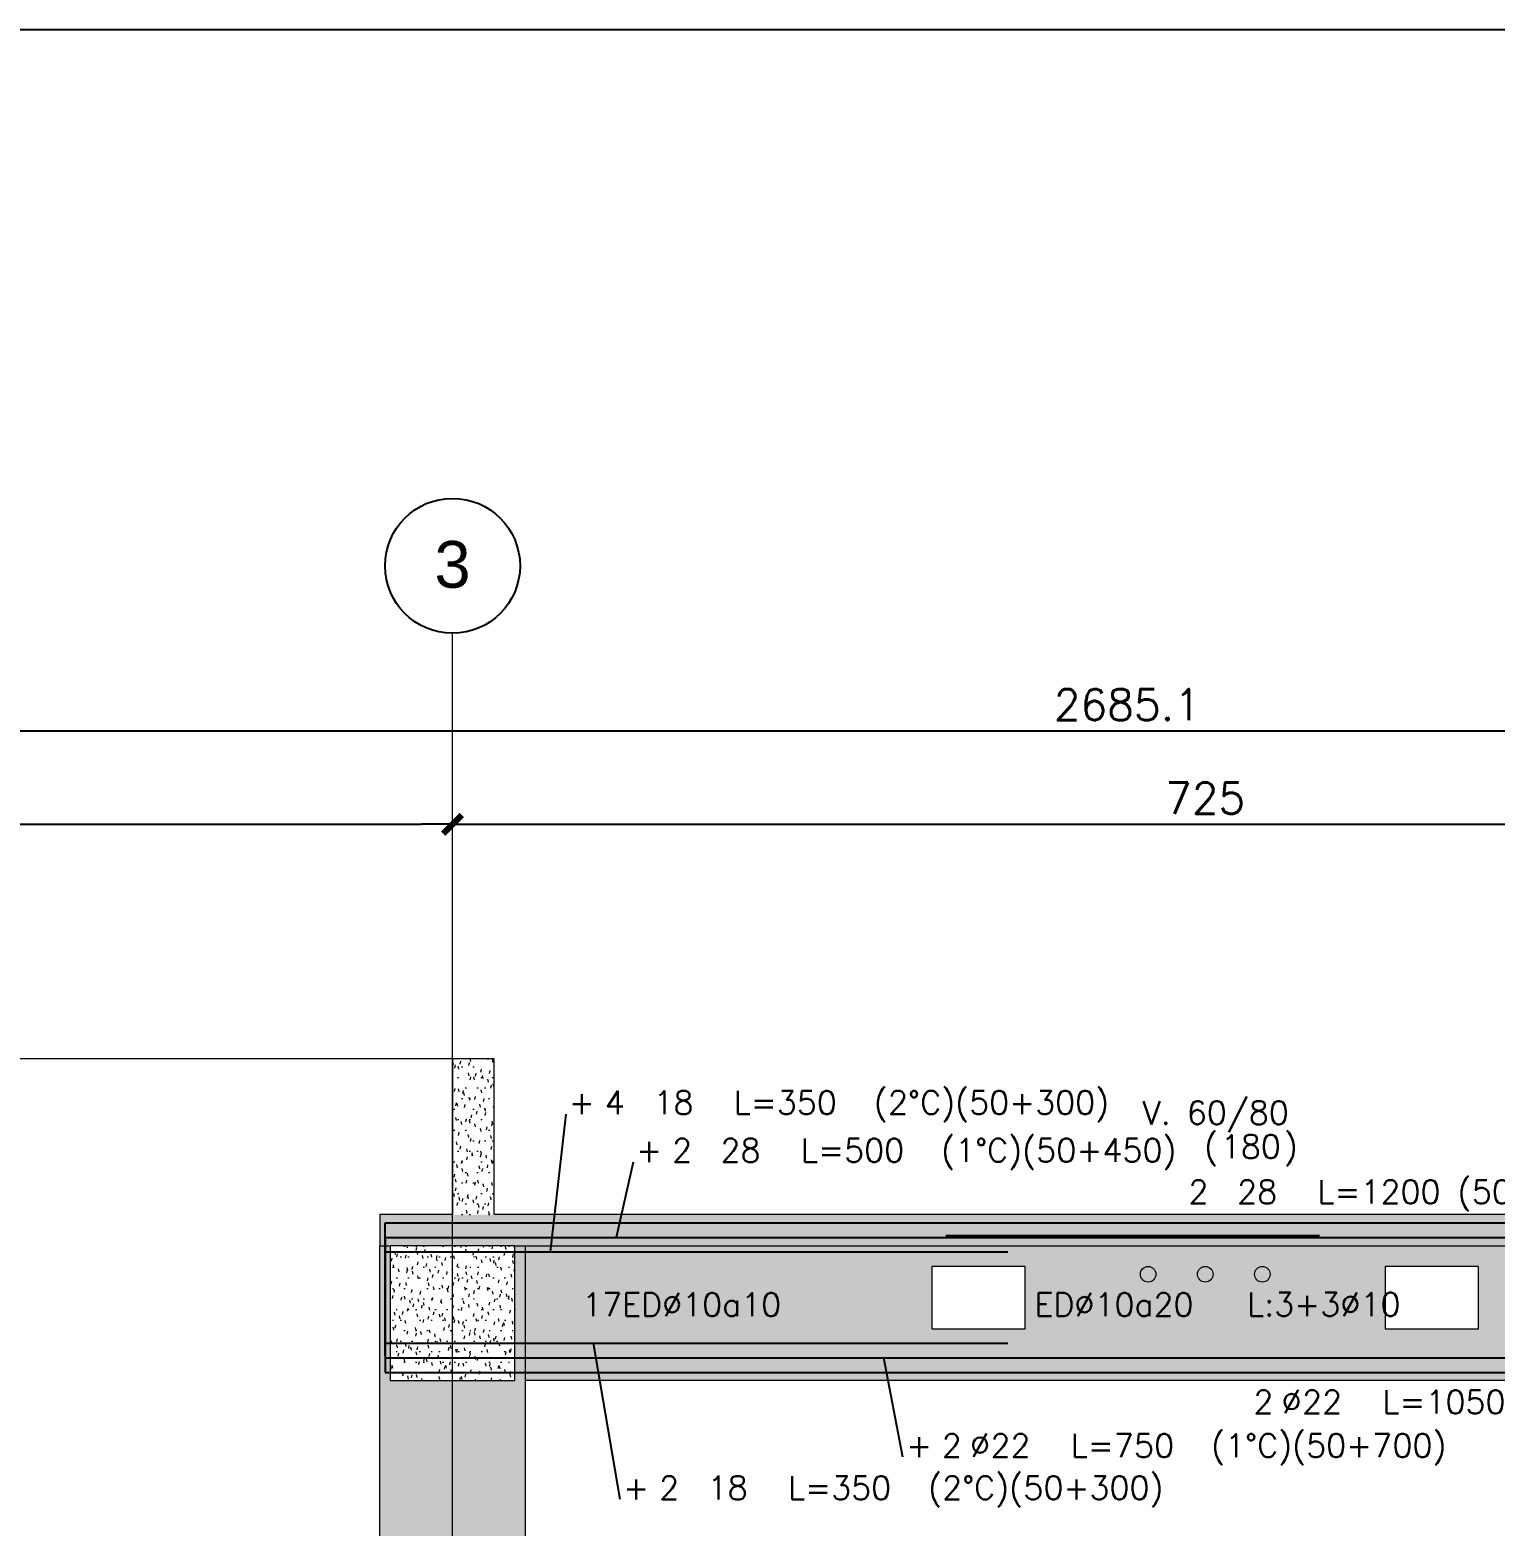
# Model space of a CAD drawing. Extents: x -9609 to 18865, y -11714 to 16567.
# Drawn here: x 1273 to 1979, y 3402 to 4123 of the extents above; entities that cross this region are included whole.
import ezdxf
from ezdxf.enums import TextEntityAlignment as Align

# ---------------------------------------------------------------- set-up
doc = ezdxf.new("R2010")
doc.units = 0
doc.header["$LTSCALE"] = 30
doc.header["$MEASUREMENT"] = 0
doc.linetypes.add('EJEI$0$RLE-PROYECCION', pattern=[0.71438, 0.47625, -0.23813])
doc.layers.get('0').update_dxf_attribs({"linetype": 'CONTINUOUS'})
doc.layers.add('EJEI$0$RLA-ACHURADO', color=30, linetype='EJEI$0$RLE-PROYECCION', lineweight=15, transparency=0.7)
for name, color, linetype, lineweight in [('EJEI$0$RLA-CONTORNO', 30, 'CONTINUOUS', 15), ('EJEI$0$RLA-EJE', 3, 'CONTINUOUS', 25), ('EJEI$0$RLA-EJES', 1, 'CONTINUOUS', 9), ('EJEI$0$RLA-NIVEL-1', 1, 'CONTINUOUS', 9)]:
    doc.layers.add(name, color=color, linetype=linetype, lineweight=lineweight)
for name, color, linetype in [('EJEI$0$RLA-FE', 7, 'CONTINUOUS'), ('EJEI$0$RLA-TEXTOS-FE', 9, 'CONTINUOUS'), ('RLA-FORMATO', 7, 'CONTINUOUS')]:
    doc.layers.add(name, color=color, linetype=linetype)
doc.styles.add('EJEI$0$Arial_1', font='arial.ttf', dxfattribs={"height": 22.49999999999998})
doc.styles.add('EJEI$0$RomanS', font='romans.shx', dxfattribs={"height": 11.25})
doc.dimstyles.new('EJEI$0$ING50', dxfattribs={"dimscale": 50, "dimtxt": 0.27, "dimasz": 0.3, "dimexe": 0, "dimexo": 0, "dimgap": 0.1, "dimtad": 1, "dimdec": 1, "dimzin": 12, "dimdsep": 46, "dimtxsty": 'EJEI$0$RomanS', "dimblk": 'EJEI$0$TICK1', "dimblk1": 'EJEI$0$TICK1', "dimblk2": 'EJEI$0$TICK1', "dimcen": 0.09, "dimclrd": 2, "dimclre": 1, "dimclrt": 3, "dimadec": 0, "dimazin": 0, "dimtfac": 1, "dimtdec": 0, "dimtix": 1, "dimtmove": 2, "dimatfit": 3, "dimldrblk": 'EJEI$0$TICK1', "dimfxl": 0, "dimfxlon": 1, "dimtolj": 1, "dimtzin": 0, "dimarcsym": 0})
pattern_1 = [(0, (-2025.082, -1558.006), (7.448, 5.08), [0.614, -4.971, 0.614, -4.971, -29.791]), (0, (-2025.082, -1558.006), (7.448, 5.08), [-11.172, 0.614, -10.557, 0.614, -4.971, -13.034]), (0, (-2025.082, -1558.006), (7.448, 5.08), [-27.929, 0.614, -3.109, 0.614, -8.695]), (101.948, (-2022.289, -1555.466), (-5.335870335212284, 15.05755600241292), [1.484, -12.007, 1.484, -83.95599999999999]), (101.948, (-2022.289, -1555.466), (-5.335870335212284, 15.05755600241292), [-14.974, -12.007, 1.484, -25.497, -44.968]), (101.948, (-2022.289, -1555.466), (-5.335870335212284, 15.05755600241292), [-53.96199999999999, 1.484, -12.007, 1.484, -29.994]), (101.948, (-2022.289, -1555.466), (-5.335870335212284, 15.05755600241292), [-68.93599999999999, -7.509999999999999, 1.484, -21]), (258.052, (-2021.358, -1545.306), (-2.111606245818324, -20.13709939545964), [1.484, -12.007, 1.484, -83.956]), (258.052, (-2021.358, -1545.306), (-2.111606245818324, -20.13709939545964), [-14.974, -12.007, 1.484, -25.497, -44.968]), (258.052, (-2021.358, -1545.306), (-2.111606245818324, -20.13709939545964), [-53.962, 1.484, -12.007, 1.484, -29.994]), (258.052, (-2021.358, -1545.306), (-2.111606245818324, -20.13709939545964), [-68.936, -7.51, 1.484, -21])]

# ---------------------------------------------------------------- blocks, each defined once
blk = doc.blocks.new('EJEI$0$Grid - RLE-EJE-192293-EJE I')
at = {"layer": 'EJEI$0$RLA-EJE'}
blk.add_circle((410.2007436822512, 1495.5), 32.50000000000003, dxfattribs=at)
blk = doc.blocks.new('EJEI$0$TICK1')
at = {"color": 2}
for points in [[(0, 0), (-1, 0)], [(1.818989403545856e-12, 0), (1.000000000001819, 0)]]:
    blk.add_lwpolyline(points, dxfattribs=at)
at = {"color": 2, "const_width": 0.2}
blk.add_lwpolyline([(-0.2999999999974534, -0.3000000000001819), (0.3000000000010914, 0.3000000000001819)], dxfattribs=at)
blk = doc.blocks.new('EJEI$0$DIMBLOCK1-EJE I')
at = {"color": 2, "lineweight": -2, "transparency": 16777216}
blk.add_line((-2207.379752607801, 1416.016966708544), (447.684078153283, 1416.016966708544), dxfattribs=at)
at = {"color": 2, "lineweight": -2, "transparency": 16777216, "xscale": 15, "yscale": 15, "zscale": 15, "rotation": 180}
blk.add_blockref('EJEI$0$TICK1', (-2222.379752607801, 1416.016966708544), dxfattribs=at)
at = {"color": 2, "lineweight": -2, "transparency": 16777216, "xscale": 15, "yscale": 15, "zscale": 15}
blk.add_blockref('EJEI$0$TICK1', (462.684078153283, 1416.016966708544), dxfattribs=at)
at = {"color": 3, "transparency": 16777216, "insert": (-879.847837227259, 1428.615521242052), "char_height": 14.99999999999999, "attachment_point": 5, "style": 'EJEI$0$RomanS'}
blk.add_mtext('\\A1;2685.1', dxfattribs=at)
blk = doc.blocks.new('EJEI$0$DIMBLOCK2-EJE I')
at = {"color": 2, "lineweight": -2, "transparency": 16777216}
blk.add_line((-2207.379752607801, 1371.016966708544), (-1219.815921852376, 1371.016966708544), dxfattribs=at)
at = {"color": 2, "lineweight": -2, "transparency": 16777216, "xscale": 15, "yscale": 15, "zscale": 15, "rotation": 180}
blk.add_blockref('EJEI$0$TICK1', (-2222.379752607801, 1371.016966708544), dxfattribs=at)
at = {"color": 2, "lineweight": -2, "transparency": 16777216, "xscale": 15, "yscale": 15, "zscale": 15}
blk.add_blockref('EJEI$0$TICK1', (-1204.815921852376, 1371.016966708544), dxfattribs=at)
at = {"color": 3, "transparency": 16777216, "insert": (-1713.597837230088, 1383.615521242052), "char_height": 14.99999999999999, "attachment_point": 5, "style": 'EJEI$0$RomanS'}
blk.add_mtext('\\A1;1017.6', dxfattribs=at)
blk = doc.blocks.new('EJEI$0$DIMBLOCK3-EJE I')
at = {"color": 2, "lineweight": -2, "transparency": 16777216}
blk.add_line((-1189.815921852376, 1371.016966708544), (-494.8159218523783, 1371.016966708544), dxfattribs=at)
at = {"color": 2, "lineweight": -2, "transparency": 16777216, "xscale": 15, "yscale": 15, "zscale": 15, "rotation": 180}
blk.add_blockref('EJEI$0$TICK1', (-1204.815921852376, 1371.016966708544), dxfattribs=at)
at = {"color": 2, "lineweight": -2, "transparency": 16777216, "xscale": 15, "yscale": 15, "zscale": 15}
blk.add_blockref('EJEI$0$TICK1', (-479.8159218523783, 1371.016966708544), dxfattribs=at)
at = {"color": 3, "transparency": 16777216, "insert": (-842.315921852377, 1383.585954881999), "char_height": 14.99999999999999, "attachment_point": 5, "style": 'EJEI$0$RomanS'}
blk.add_mtext('\\A1;725', dxfattribs=at)
blk = doc.blocks.new('*U144')
at = {"layer": 'EJEI$0$RLA-FE'}
for p, q in [((0, -50), (0, 0)), ((0, 0), (1068.214279669862, -1.13686837721616e-13)), ((1068.214279669862, -1.13686837721616e-13), (1118.214279669862, -1.13686837721616e-13)), ((1118.214279669862, -1.13686837721616e-13), (1150, -1.13686837721616e-13)), ((1150, -1.13686837721616e-13), (1150, -1.13686837721616e-13))]:
    blk.add_line(p, q, dxfattribs=at)
at = {"layer": 'EJEI$0$RLA-FE', "color": 3, "style": 'EJEI$0$RomanS', "flags": 8}
for tag, p in [('F=', (382.1667795508604, 9.323989237034652)), ('NUM', (396.575516985373, 9.323989237034652))]:
    blk.add_attdef(tag, text='', height=11.25, dxfattribs=at).set_placement(p, align=Align.RIGHT)
at = {"layer": 'EJEI$0$RLA-FE', "color": 3, "style": 'EJEI$0$RomanS'}
for tag, p, flags in [('PHI', (400.4711671877244, 9.537966497898765), 14), ('DIAM', (410.3268153756471, 9.323989237034652), 12), ('MINUS', (432.3454571527566, 9.323989237034652), 13), ('MARK', (445.7373168068466, 9.323989237034652), 13), ('TEXTO_FE1', (449.0380524667742, 9.323989237034652), 8), ('TEXTO_FE2', (516.5600694088878, 9.341729573148427), 8), ('TIPO', (573.8024806983296, -75.77924903374264), 13), ('NVECES', (559.9265189603332, -94.71745885508312), 13), ('NUMFE', (563.861665715735, -114.4790647395571), 13), ('CAPA', (572.0584716300541, -133.5987477060091), 13), ('DESPLAZA', (278.3430910834027, -151.5900093130861), 13), ('ESPACIO', (284.3894665943392, -169.9534517920375), 13), ('CANT', (298.2259047301677, -188.7532187339833), 13)]:
    blk.add_attdef(tag, p, '', height=11.25, dxfattribs=dict(at, flags=flags))
blk = doc.blocks.new('*U42')
at = {"layer": 'EJEI$0$RLA-FE'}
for p, q in [((0, -50), (0, 0)), ((0, 0), (368.2142796698622, -1.13686837721616e-13)), ((368.2142796698622, -1.13686837721616e-13), (418.2142796698622, -1.13686837721616e-13)), ((418.2142796698622, -1.13686837721616e-13), (450, -1.13686837721616e-13)), ((450, -1.13686837721616e-13), (450, -1.13686837721616e-13))]:
    blk.add_line(p, q, dxfattribs=at)
at = {"layer": 'EJEI$0$RLA-FE', "color": 3, "style": 'EJEI$0$RomanS', "flags": 8}
for tag, p in [('F=', (133.4403038618794, 36.32398923703465)), ('NUM', (147.8490412963921, 36.32398923703465))]:
    blk.add_attdef(tag, text='', height=11.25, dxfattribs=at).set_placement(p, align=Align.RIGHT)
at = {"layer": 'EJEI$0$RLA-FE', "color": 3, "style": 'EJEI$0$RomanS'}
for tag, p, flags in [('PHI', (151.7446914987435, 36.53796649789876), 14), ('DIAM', (161.6003396866662, 36.32398923703465), 12), ('MINUS', (183.6189814637756, 36.32398923703465), 13), ('MARK', (197.0108411178657, 36.32398923703465), 13), ('TEXTO_FE1', (200.3115767777932, 36.32398923703465), 8), ('TEXTO_FE2', (267.8335937199068, 36.34172957314843), 8), ('TIPO', (223.8024806983295, -75.77924903374264), 13), ('NVECES', (209.9265189603331, -94.71745885508312), 13), ('NUMFE', (213.8616657157348, -114.4790647395571), 13), ('CAPA', (222.058471630054, -133.5987477060091), 13), ('DESPLAZA', (278.3430910834027, -151.5900093130861), 13), ('ESPACIO', (284.3894665943392, -169.9534517920375), 13), ('CANT', (298.2259047301677, -188.7532187339833), 13)]:
    blk.add_attdef(tag, p, '', height=11.25, dxfattribs=dict(at, flags=flags))
blk = doc.blocks.new('*U143')
at = {"layer": 'EJEI$0$RLA-FE', "color": 6}
blk.add_line((0, 1), (180, 1), dxfattribs=at)
at = {"layer": 'EJEI$0$RLA-FE', "color": 3, "style": 'EJEI$0$RomanS', "flags": 8}
for tag, p in [('(', (127.9124186716681, 38.14297742007307)), (')', (166.2508327800397, 38.14297742007307)), ('EMP', (146.9379832879504, 38.14297742007307))]:
    blk.add_attdef(tag, text='', height=11.25, dxfattribs=at).set_placement(p, align=Align.CENTER)
blk = doc.blocks.new('*U142')
at = {"layer": 'EJEI$0$RLA-FE'}
for p, q in [((0, -50), (0, 0)), ((0, 0), (218.2142796698622, -1.13686837721616e-13)), ((218.2142796698622, -1.13686837721616e-13), (268.2142796698622, -1.13686837721616e-13)), ((268.2142796698622, -1.13686837721616e-13), (300, -1.13686837721616e-13)), ((300, -1.13686837721616e-13), (300, -1.13686837721616e-13))]:
    blk.add_line(p, q, dxfattribs=at)
at = {"layer": 'EJEI$0$RLA-FE', "color": 3, "style": 'EJEI$0$RomanS', "flags": 8}
for tag, p in [('F=', (101.0662800863785, 66.32398923703465)), ('NUM', (115.4750175208911, 66.32398923703465))]:
    blk.add_attdef(tag, text='', height=11.25, dxfattribs=at).set_placement(p, align=Align.RIGHT)
at = {"layer": 'EJEI$0$RLA-FE', "color": 3, "style": 'EJEI$0$RomanS'}
for tag, p, flags in [('PHI', (119.3706677232425, 66.53796649789876), 14), ('DIAM', (129.2263159111652, 66.32398923703465), 12), ('MINUS', (151.2449576882747, 66.32398923703465), 13), ('MARK', (164.6368173423647, 66.32398923703465), 13), ('TEXTO_FE1', (167.9375530022922, 66.32398923703465), 8), ('TEXTO_FE2', (235.4595699444059, 66.34172957314843), 8), ('TIPO', (148.8024806983295, -75.77924903374264), 13), ('NVECES', (134.9265189603331, -94.71745885508312), 13), ('NUMFE', (138.8616657157348, -114.4790647395571), 13), ('CAPA', (147.058471630054, -133.5987477060091), 13), ('DESPLAZA', (278.3430910834027, -151.5900093130861), 13), ('ESPACIO', (284.3894665943392, -169.9534517920375), 13), ('CANT', (298.2259047301677, -188.7532187339833), 13)]:
    blk.add_attdef(tag, p, '', height=11.25, dxfattribs=dict(at, flags=flags))
blk = doc.blocks.new('*U155')
at = {"layer": 'EJEI$0$RLA-FE'}
for p, q in [((0, 40), (0, 0)), ((0, 0), (928.2142796698624, 1.13686837721616e-13)), ((928.2142796698624, 1.13686837721616e-13), (978.2142796698624, 1.13686837721616e-13)), ((978.2142796698624, 1.13686837721616e-13), (1010, 1.13686837721616e-13)), ((1010, 1.13686837721616e-13), (1010, 1.13686837721616e-13))]:
    blk.add_line(p, q, dxfattribs=at)
at = {"layer": 'EJEI$0$RLA-FE', "color": 3, "style": 'EJEI$0$RomanS', "flags": 8}
for tag, p in [('F=', (413.4403038618796, -19.89452767022874)), ('NUM', (427.8490412963922, -19.89452767022874))]:
    blk.add_attdef(tag, text='', height=11.25, dxfattribs=at).set_placement(p, align=Align.RIGHT)
at = {"layer": 'EJEI$0$RLA-FE', "color": 3, "style": 'EJEI$0$RomanS'}
for tag, p, flags in [('PHI', (431.7446914987436, -19.68055040936463), 12), ('DIAM', (441.6003396866663, -19.89452767022874), 12), ('MINUS', (463.6189814637758, -19.89452767022874), 13), ('MARK', (477.0108411178658, -19.89452767022874), 13), ('TEXTO_FE1', (480.3115767777933, -19.89452767022874), 8), ('TEXTO_FE2', (547.833593719907, -19.87678733411497), 8), ('TIPO', (503.8024806983296, -57.91703073749272), 13), ('NVECES', (489.9265189603332, -76.8552405588332), 13), ('NUMFE', (493.8616657157349, -96.61684644330717), 13), ('CAPA', (502.0584716300541, -115.7365294097592), 13), ('DESPLAZA', (277.1756579832891, -134.1695858746364), 13), ('ESPACIO', (283.2220334942256, -152.5330283535878), 13), ('CANT', (297.0584716300541, -171.3327952955336), 13)]:
    blk.add_attdef(tag, p, '', height=11.25, dxfattribs=dict(at, flags=flags))
blk = doc.blocks.new('*U156')
at = {"layer": 'EJEI$0$RLA-FE'}
for p, q in [((0, 40), (0, 0)), ((0, 0), (628.2142796698624, 1.13686837721616e-13)), ((628.2142796698624, 1.13686837721616e-13), (678.2142796698624, 1.13686837721616e-13)), ((678.2142796698624, 1.13686837721616e-13), (710.0000000000002, 1.13686837721616e-13)), ((710.0000000000002, 1.13686837721616e-13), (710.0000000000002, 1.13686837721616e-13))]:
    blk.add_line(p, q, dxfattribs=at)
at = {"layer": 'EJEI$0$RLA-FE', "color": 3, "style": 'EJEI$0$RomanS', "flags": 8}
for tag, p in [('F=', (263.4403038618796, -47.89452767022874)), ('NUM', (277.8490412963922, -47.89452767022874))]:
    blk.add_attdef(tag, text='', height=11.25, dxfattribs=at).set_placement(p, align=Align.RIGHT)
at = {"layer": 'EJEI$0$RLA-FE', "color": 3, "style": 'EJEI$0$RomanS'}
for tag, p, flags in [('PHI', (281.7446914987436, -47.68055040936463), 12), ('DIAM', (291.6003396866663, -47.89452767022874), 12), ('MINUS', (313.6189814637758, -47.89452767022874), 13), ('MARK', (327.0108411178658, -47.89452767022874), 13), ('TEXTO_FE1', (330.3115767777933, -47.89452767022874), 8), ('TEXTO_FE2', (397.833593719907, -47.87678733411497), 8), ('TIPO', (353.8024806983296, -57.91703073749272), 13), ('NVECES', (339.9265189603332, -76.8552405588332), 13), ('NUMFE', (343.8616657157349, -96.61684644330717), 13), ('CAPA', (352.0584716300541, -115.7365294097592), 13), ('DESPLAZA', (277.1756579832891, -134.1695858746364), 13), ('ESPACIO', (283.2220334942256, -152.5330283535878), 13), ('CANT', (297.0584716300541, -171.3327952955336), 13)]:
    blk.add_attdef(tag, p, '', height=11.25, dxfattribs=dict(at, flags=flags))
blk = doc.blocks.new('*U141')
at = {"layer": 'EJEI$0$RLA-FE'}
for p, q in [((0, -50), (0, 0)), ((0, 0), (218.2142796698622, -1.13686837721616e-13)), ((218.2142796698622, -1.13686837721616e-13), (268.2142796698622, -1.13686837721616e-13)), ((268.2142796698622, -1.13686837721616e-13), (300, -1.13686837721616e-13)), ((300, -1.13686837721616e-13), (300, -1.13686837721616e-13))]:
    blk.add_line(p, q, dxfattribs=at)
at = {"layer": 'EJEI$0$RLA-FE', "color": 3, "style": 'EJEI$0$RomanS', "text_generation_flag": 2}
for tag, p, flags in [('NUMFE', (138.8616657157348, 256.036074587184), 13), ('NVECES', (134.9265189603331, 236.27446870271), 13), ('TIPO', (148.8024806983295, 217.3362588813695), 13), ('PHI', (145.4980506301166, 75.01904334972812), 14), ('DIAM', (155.3536988180393, 75.23302061059223), 12), ('MINUS', (177.3723405951488, 75.23302061059223), 13), ('MARK', (190.7642002492388, 75.23302061059223), 13), ('TEXTO_FE1', (194.0649359091664, 75.23302061059223), 8), ('TEXTO_FE2', (261.58695285128, 75.21528027447846), 8)]:
    blk.add_attdef(tag, p, '', height=11.25, rotation=180, dxfattribs=dict(at, flags=flags))
at = {"layer": 'EJEI$0$RLA-FE', "color": 3, "style": 'EJEI$0$RomanS', "text_generation_flag": 2, "flags": 8}
for tag, p in [('F=', (127.1936629932526, 75.23302061059223)), ('NUM', (141.6024004277652, 75.23302061059223))]:
    blk.add_attdef(tag, text='', height=11.25, rotation=180, dxfattribs=at).set_placement(p, align=Align.RIGHT)
at = {"layer": 'EJEI$0$RLA-FE', "color": 3, "style": 'EJEI$0$RomanS', "flags": 13}
for tag, p in [('CAPA', (147.058471630054, -133.5987477060091)), ('DESPLAZA', (278.3430910834027, -151.5900093130861)), ('ESPACIO', (284.3894665943392, -169.9534517920375)), ('CANT', (298.2259047301677, -188.7532187339833))]:
    blk.add_attdef(tag, p, '', height=11.25, dxfattribs=at)
blk = doc.blocks.new('*U122')
at = {"layer": 'EJEI$0$RLA-FE'}
for p, q in [((0, 0), (0, 0)), ((0, 0), (1018.214279669862, -1.13686837721616e-13)), ((1018.214279669862, -1.13686837721616e-13), (1068.214279669862, -1.13686837721616e-13)), ((1068.214279669862, -1.13686837721616e-13), (1100, -1.13686837721616e-13)), ((1100, -1.13686837721616e-13), (1100, -1.13686837721616e-13))]:
    blk.add_line(p, q, dxfattribs=at)
at = {"layer": 'EJEI$0$RLA-FE', "color": 3, "style": 'EJEI$0$RomanS', "flags": 8}
for tag, p in [('F=', (555.672904371215, 36.32398923703465)), ('NUM', (570.0816418057277, 36.32398923703465))]:
    blk.add_attdef(tag, text='', height=11.25, dxfattribs=at).set_placement(p, align=Align.RIGHT)
at = {"layer": 'EJEI$0$RLA-FE', "color": 3, "style": 'EJEI$0$RomanS'}
for tag, p, flags in [('PHI', (573.9772920080791, 36.53796649789876), 14), ('DIAM', (583.8329401960018, 36.32398923703465), 12), ('MINUS', (605.8515819731113, 36.32398923703465), 13), ('MARK', (619.2434416272013, 36.32398923703465), 13), ('TEXTO_FE1', (622.5441772871288, 36.32398923703465), 8), ('TEXTO_FE2', (690.0661942292425, 36.34172957314843), 8), ('TIPO', (548.8024806983296, -75.77924903374264), 13), ('NVECES', (534.9265189603332, -94.71745885508312), 13), ('NUMFE', (538.861665715735, -114.4790647395571), 13), ('CAPA', (547.0584716300541, -133.5987477060091), 13), ('DESPLAZA', (278.3430910834027, -151.5900093130861), 13), ('ESPACIO', (284.3894665943392, -169.9534517920375), 13), ('CANT', (298.2259047301677, -188.7532187339833), 13)]:
    blk.add_attdef(tag, p, '', height=11.25, dxfattribs=dict(at, flags=flags))
blk = doc.blocks.new('EJEI')
at = {"layer": 'EJEI$0$RLA-ACHURADO'}
h = blk.add_hatch(dxfattribs=at)
h.set_pattern_fill('SAND - DENSE', color=256, style=0, pattern_type=2)
h.set_pattern_definition([(0, (-2025.066, -1558.006), (7.448, 5.08), [0.614, -4.972, 0.614, -4.972, -29.792]), (0, (-2025.066, -1558.006), (7.448, 5.08), [-11.172, 0.614, -10.558, 0.614, -4.972, -13.034]), (0, (-2025.066, -1558.006), (7.448, 5.08), [-27.93, 0.614, -3.11, 0.614, -8.696]), (101.949, (-2022.273, -1555.466), (-5.336133138329117, 15.05746287161372), [1.484, -12.007, 1.484, -83.95599999999999]), (101.949, (-2022.273, -1555.466), (-5.336133138329117, 15.05746287161372), [-14.974, -12.007, 1.484, -25.497, -44.968]), (101.949, (-2022.273, -1555.466), (-5.336133138329117, 15.05746287161372), [-53.96199999999999, 1.484, -12.007, 1.484, -29.994]), (101.949, (-2022.273, -1555.466), (-5.336133138329117, 15.05746287161372), [-68.93699999999998, -7.509999999999999, 1.484, -21]), (258.051, (-2021.342, -1545.306), (-2.111957704182941, -20.13706253791109), [1.484, -12.007, 1.484, -83.95599999999999]), (258.051, (-2021.342, -1545.306), (-2.111957704182941, -20.13706253791109), [-14.974, -12.007, 1.484, -25.497, -44.968]), (258.051, (-2021.342, -1545.306), (-2.111957704182941, -20.13706253791109), [-53.96199999999999, 1.484, -12.007, 1.484, -29.994]), (258.051, (-2021.342, -1545.306), (-2.111957704182941, -20.13706253791109), [-68.93699999999998, -7.509999999999999, 1.484, -21])])
h.paths.add_polyline_path([(-1184.799256325999, 1183.000000000003), (-1184.799256325999, 1258.000000000003), (-1204.799256326, 1258.000000000003), (-1204.799256326, 1183.000000000003)], flags=0)
h = blk.add_hatch(dxfattribs=at)
h.set_pattern_fill('SAND - DENSE', color=256, style=0, pattern_type=2)
h.set_pattern_definition(pattern_1)
h.paths.add_polyline_path([(-1011.592426524255, 1168.000000000003), (525.1840781540683, 1168.000000000003), (525.1840781540683, 1183.000000000003), (-1239.815921852382, 1183.000000000003), (-1239.815921852382, 1168.000000000003)], flags=0)
h = blk.add_hatch(dxfattribs=at)
h.set_pattern_fill('SAND - DENSE', color=256, style=0, pattern_type=2)
h.set_pattern_definition(pattern_1)
h.paths.add_polyline_path([(-1204.799256325995, 787.000000000003), (-1169.815921852376, 787.000000000003), (-1169.815921852376, 1168.000000000003), (-1174.799256325996, 1168.000000000003), (-1174.799256325996, 1103.000000000003), (-1234.799256325997, 1103.000000000003), (-1234.799256325997, 1168.000000000003), (-1239.815921852376, 1168.000000000003), (-1239.815921852376, 787.000000000003), (-1234.799256325997, 787.000000000003)], flags=0)
h = blk.add_hatch(dxfattribs=at)
h.set_pattern_fill('SAND - DENSE', color=256, style=0, pattern_type=2)
h.set_pattern_definition(pattern_1)
h.paths.add_polyline_path([(-1234.799256325997, 1103.000000000003), (-1174.799256325996, 1103.000000000003), (-1174.799256325996, 1168.000000000003), (-1234.799256325997, 1168.000000000003)], flags=0)
h = blk.add_hatch(dxfattribs=at)
h.set_pattern_fill('SAND - DENSE', color=256, style=0, pattern_type=2)
h.set_pattern_definition([(0, (-2025.082, -1558.006), (7.448, 5.08), [0.614, -4.971, 0.614, -4.971, -29.791]), (0, (-2025.082, -1558.006), (7.448, 5.08), [-11.172, 0.614, -10.557, 0.614, -4.971, -13.034]), (0, (-2025.082, -1558.006), (7.448, 5.08), [-27.929, 0.614, -3.109, 0.614, -8.695]), (101.948, (-2022.289, -1555.466), (-5.335870335212284, 15.05755600241292), [1.483999999999999, -12.00699999999999, 1.483999999999999, -83.95599999999996]), (101.948, (-2022.289, -1555.466), (-5.335870335212284, 15.05755600241292), [-14.97399999999999, -12.00699999999999, 1.483999999999999, -25.49699999999999, -44.96799999999998]), (101.948, (-2022.289, -1555.466), (-5.335870335212284, 15.05755600241292), [-53.96199999999997, 1.483999999999999, -12.00699999999999, 1.483999999999999, -29.99399999999999]), (101.948, (-2022.289, -1555.466), (-5.335870335212284, 15.05755600241292), [-68.93599999999996, -7.509999999999997, 1.483999999999999, -20.99999999999999]), (258.052, (-2021.358, -1545.306), (-2.111606245818324, -20.13709939545964), [1.484, -12.007, 1.484, -83.956]), (258.052, (-2021.358, -1545.306), (-2.111606245818324, -20.13709939545964), [-14.974, -12.007, 1.484, -25.497, -44.968]), (258.052, (-2021.358, -1545.306), (-2.111606245818324, -20.13709939545964), [-53.962, 1.484, -12.007, 1.484, -29.994]), (258.052, (-2021.358, -1545.306), (-2.111606245818324, -20.13709939545964), [-68.936, -7.51, 1.484, -21])])
h.paths.add_polyline_path([(-973.9936988741273, 1128.000000000002), (-973.9936988741274, 1158.000000000002), (-928.9936988741274, 1158.000000000002), (-928.9936988741273, 1128.000000000002)])
h.paths.add_polyline_path([(-514.8159218500913, 1103.000000000003), (-514.8159218500913, 1168.000000000004), (-1169.81592185239, 1168.000000000003), (-1169.81592185239, 1103.000000000003)])
h.paths.add_polyline_path([(-755.654810363222, 1158.000000000002), (-710.6548103632222, 1158.000000000002), (-710.654810363222, 1128.000000000002), (-755.6548103632222, 1128.000000000002)])
at = {"layer": 'EJEI$0$RLA-CONTORNO'}
for p, q in [((-1184.799256325999, 1258), (-1204.799256325999, 1258)), ((-1204.799256325999, 1258), (-1204.799256325999, 1183)), ((-1184.799256325999, 1183), (-1184.799256325999, 1258)), ((-1204.799256325999, 1183), (-1239.815921852381, 1183)), ((-1239.815921852381, 1183), (-1239.815921852381, 1168)), ((390.2007436823156, 1183), (-1184.799256325999, 1183)), ((-1239.815921852376, 787), (-1239.815921852376, 1168)), ((-1239.815921852381, 1168), (-1234.799256325996, 1168)), ((-1234.799256325996, 1168), (-1234.799256325996, 1103)), ((-1174.804217263496, 1168), (-1234.794295388496, 1168)), ((-1174.799256325996, 1168), (-509.7992563196645, 1168)), ((-1174.799256325996, 1103), (-1174.799256325996, 1168)), ((-1169.815921852375, 1168), (-1169.815921852375, 787)), ((-1234.799256325996, 1103), (-1174.799256325996, 1103)), ((-514.8159218500913, 1103), (-1169.815921852389, 1103))]:
    blk.add_line(p, q, dxfattribs=at)
for points in [[(-973.9936988741274, 1128.000000000002), (-928.9936988741274, 1128.000000000002), (-928.9936988741274, 1158.000000000002), (-973.9936988741274, 1158.000000000002)], [(-755.6548103632222, 1128.000000000002), (-710.6548103632222, 1128.000000000002), (-710.6548103632222, 1158.000000000002), (-755.6548103632222, 1158.000000000002)]]:
    blk.add_lwpolyline(points, close=True, dxfattribs=at)
for centre in [(-869.8242546186739, 1154.25), (-842.3242546186739, 1154.25), (-814.8242546186739, 1154.25)]:
    blk.add_circle(centre, 3.75, dxfattribs=at)
at = {"layer": 'EJEI$0$RLA-EJES'}
blk.add_line((-1204.815921852376, -590.9425424317371), (-1204.815921852376, 1463), dxfattribs=at)
at = {"layer": 'EJEI$0$RLA-FE', "color": 2}
for p, q in [((-1150.264096430912, 1231.323989237035), (-1157.828683938575, 1165)), ((-1117.890072655426, 1208.323989237035), (-1126.053884578379, 1172)), ((-1124.136713524038, 1045.766979389408), (-1136.857174985254, 1121)), ((-987.8900726553966, 1066.105472329771), (-997.0922846139747, 1114))]:
    blk.add_line(p, q, dxfattribs=at)
at = {"layer": 'EJEI$0$RLA-NIVEL-1'}
blk.add_line((-1191.127594819298, 1258), (-2573.181677275886, 1258), dxfattribs=at)
ref = blk.add_blockref('*U143', (-967.315921852391, 1172))
ref.add_attrib('EMP', '180', dxfattribs={"layer": 'EJEI$0$RLA-FE', "color": 3, "height": 11.25, "style": 'EJEI$0$RomanS'}).set_placement((-820.3779385644407, 1210.142977420073), align=Align.CENTER)
ref.add_attrib('(', '(', dxfattribs={"layer": 'EJEI$0$RLA-FE', "color": 3, "height": 11.25, "style": 'EJEI$0$RomanS'}).set_placement((-839.403503180723, 1210.142977420073), align=Align.CENTER)
ref.add_attrib(')', ')', dxfattribs={"layer": 'EJEI$0$RLA-FE', "color": 3, "height": 11.25, "style": 'EJEI$0$RomanS'}).set_placement((-801.0650890723514, 1210.142977420073), align=Align.CENTER)
at = {"layer": 'EJEI$0$RLA-EJE'}
blk.add_blockref('EJEI$0$Grid - RLE-EJE-192293-EJE I', (-1615.016665534626, 0), dxfattribs=at)
at = {"layer": 'EJEI$0$RLA-FE'}
ref = blk.add_blockref('*U142', (-1237.315921852376, 1165), dxfattribs=at)
ref.add_attrib('DIAM', '18', (-1108.08960594121, 1231.323989237035), dxfattribs={"color": 3, "height": 11.25, "style": 'EJEI$0$RomanS'})
ref.add_attrib('NUM', '4', dxfattribs={"color": 3, "height": 11.25, "style": 'EJEI$0$RomanS'}).set_placement((-1121.840904331484, 1231.323989237035), align=Align.RIGHT)
ref.add_attrib('TEXTO_FE1', 'L=350', (-1069.378368850083, 1231.323989237035), dxfattribs={"color": 3, "height": 11.25, "style": 'EJEI$0$RomanS'})
ref.add_attrib('TEXTO_FE2', '(2°C)(50+300)', (-1001.85635190797, 1231.341729573148), dxfattribs={"color": 3, "height": 11.25, "style": 'EJEI$0$RomanS'})
ref.add_attrib('F=', '+', dxfattribs={"color": 3, "height": 11.25, "style": 'EJEI$0$RomanS'}).set_placement((-1136.249641765997, 1231.323989237035), align=Align.RIGHT)
ref = blk.add_blockref('*U42', (-1237.315921852391, 1172), dxfattribs=at)
ref.add_attrib('DIAM', '28', (-1075.715582165725, 1208.323989237035), dxfattribs={"color": 3, "height": 11.25, "style": 'EJEI$0$RomanS'})
ref.add_attrib('NUM', '2', dxfattribs={"color": 3, "height": 11.25, "style": 'EJEI$0$RomanS'}).set_placement((-1089.466880555999, 1208.323989237035), align=Align.RIGHT)
ref.add_attrib('TEXTO_FE1', 'L=500', (-1037.004345074598, 1208.323989237035), dxfattribs={"color": 3, "height": 11.25, "style": 'EJEI$0$RomanS'})
ref.add_attrib('TEXTO_FE2', '(1°C)(50+450)', (-969.4823281324841, 1208.341729573148), dxfattribs={"color": 3, "height": 11.25, "style": 'EJEI$0$RomanS'})
ref.add_attrib('F=', '+', dxfattribs={"color": 3, "height": 11.25, "style": 'EJEI$0$RomanS'}).set_placement((-1103.875617990512, 1208.323989237035), align=Align.RIGHT)
ref = blk.add_blockref('*U122', (-967.315921852391, 1172), dxfattribs=at)
ref.add_attrib('DIAM', '28', (-383.4829816563892, 1208.323989237035), dxfattribs={"color": 3, "height": 11.25, "style": 'EJEI$0$RomanS'})
ref.add_attrib('NUM', '2', dxfattribs={"color": 3, "height": 11.25, "style": 'EJEI$0$RomanS'}).set_placement((-397.2342800466633, 1208.323989237035), align=Align.RIGHT)
ref.add_attrib('TEXTO_FE1', 'L=1100', (-344.7717445652622, 1208.323989237035), dxfattribs={"color": 3, "height": 11.25, "style": 'EJEI$0$RomanS'})
ref.add_attrib('TEXTO_FE2', '(1°C)', (-277.2497276231485, 1208.341729573148), dxfattribs={"color": 3, "height": 11.25, "style": 'EJEI$0$RomanS'})
ref.add_attrib('F=', '+', dxfattribs={"color": 3, "height": 11.25, "style": 'EJEI$0$RomanS'}).set_placement((-411.6430174811759, 1208.323989237035), align=Align.RIGHT)
ref = blk.add_blockref('*U144', (-1237.315921852391, 1179), dxfattribs=at)
ref.add_attrib('DIAM', '28', (-826.9891064767439, 1188.323989237035), dxfattribs={"color": 3, "height": 11.25, "style": 'EJEI$0$RomanS'})
ref.add_attrib('NUM', '2', dxfattribs={"color": 3, "height": 11.25, "style": 'EJEI$0$RomanS'}).set_placement((-840.740404867018, 1188.323989237035), align=Align.RIGHT)
ref.add_attrib('TEXTO_FE1', 'L=1200', (-788.2778693856169, 1188.323989237035), dxfattribs={"color": 3, "height": 11.25, "style": 'EJEI$0$RomanS'})
ref.add_attrib('TEXTO_FE2', '(50+1150)', (-720.7558524435033, 1188.341729573148), dxfattribs={"color": 3, "height": 11.25, "style": 'EJEI$0$RomanS'})
ref = blk.add_blockref('*U141', (-1237.315921852376, 1121), dxfattribs=dict(at, xscale=-1, rotation=180))
ref.add_attrib('DIAM', '18', (-1081.962223034336, 1045.766979389408), dxfattribs={"color": 3, "height": 11.25, "style": 'EJEI$0$RomanS'})
ref.add_attrib('NUM', '2', dxfattribs={"color": 3, "height": 11.25, "style": 'EJEI$0$RomanS'}).set_placement((-1095.71352142461, 1045.766979389408), align=Align.RIGHT)
ref.add_attrib('TEXTO_FE1', 'L=350', (-1043.250985943209, 1045.766979389408), dxfattribs={"color": 3, "height": 11.25, "style": 'EJEI$0$RomanS'})
ref.add_attrib('TEXTO_FE2', '(2°C)(50+300)', (-975.7289690010955, 1045.784719725521), dxfattribs={"color": 3, "height": 11.25, "style": 'EJEI$0$RomanS'})
ref.add_attrib('F=', '+', dxfattribs={"color": 3, "height": 11.25, "style": 'EJEI$0$RomanS'}).set_placement((-1110.122258859123, 1045.766979389408), align=Align.RIGHT)
ref = blk.add_blockref('*U156', (-1237.315921852361, 1114), dxfattribs=at)
ref.add_attrib('DIAM', '22', (-945.7155821656952, 1066.105472329771), dxfattribs={"color": 3, "height": 11.25, "style": 'EJEI$0$RomanS'})
ref.add_attrib('NUM', '2', dxfattribs={"color": 3, "height": 11.25, "style": 'EJEI$0$RomanS'}).set_placement((-959.4668805559693, 1066.105472329771), align=Align.RIGHT)
ref.add_attrib('TEXTO_FE1', 'L=750', (-907.0043450745682, 1066.105472329771), dxfattribs={"color": 3, "height": 11.25, "style": 'EJEI$0$RomanS'})
ref.add_attrib('TEXTO_FE2', '(1°C)(50+700)', (-839.4823281324545, 1066.123212665885), dxfattribs={"color": 3, "height": 11.25, "style": 'EJEI$0$RomanS'})
ref.add_attrib('PHI', '%%C', (-955.5712303536179, 1066.319449590635), dxfattribs={"color": 3, "height": 11.25, "style": 'EJEI$0$RomanS'})
ref.add_attrib('F=', '+', dxfattribs={"color": 3, "height": 11.25, "style": 'EJEI$0$RomanS'}).set_placement((-973.8756179904819, 1066.105472329771), align=Align.RIGHT)
ref = blk.add_blockref('*U155', (-1237.315921852361, 1107), dxfattribs=at)
ref.add_attrib('DIAM', '22', (-795.7155821656952, 1087.105472329771), dxfattribs={"color": 3, "height": 11.25, "style": 'EJEI$0$RomanS'})
ref.add_attrib('NUM', '2', dxfattribs={"color": 3, "height": 11.25, "style": 'EJEI$0$RomanS'}).set_placement((-809.4668805559693, 1087.105472329771), align=Align.RIGHT)
ref.add_attrib('TEXTO_FE1', 'L=1050', (-757.0043450745682, 1087.105472329771), dxfattribs={"color": 3, "height": 11.25, "style": 'EJEI$0$RomanS'})
ref.add_attrib('TEXTO_FE2', '(50+1000)', (-689.4823281324545, 1087.123212665885), dxfattribs={"color": 3, "height": 11.25, "style": 'EJEI$0$RomanS'})
ref.add_attrib('PHI', '%%C', (-805.5712303536179, 1087.319449590635), dxfattribs={"color": 3, "height": 11.25, "style": 'EJEI$0$RomanS'})
at = {"layer": 'EJEI$0$RLA-EJE', "color": 5, "insert": (-1204.822025328223, 1507.452606001214), "char_height": 22.49999999999998, "width": 20.93520108450067, "attachment_point": 2, "line_spacing_factor": 0.9417779076525877, "style": 'EJEI$0$Arial_1'}
blk.add_mtext('3', dxfattribs=at)
at = {"layer": 'EJEI$0$RLA-TEXTOS-FE', "color": 9, "style": 'EJEI$0$RomanS'}
for s, p in [('17ED%%C10a10', (-1094.454988950982, 1133.990759912989)), ('ED%%C10a20', (-886.2602415484878, 1133.990759912989)), ('L:3+3%%C10', (-785.2094421034406, 1134.137798462859))]:
    blk.add_text(s, height=11.25, dxfattribs=at).set_placement(p, align=Align.CENTER)
at = {"layer": 'EJEI$0$RLA-TEXTOS-FE', "color": 9, "insert": (-837.2611719638696, 1237.666345209859), "char_height": 11.25, "width": 112.8403282769297, "attachment_point": 2, "line_spacing_factor": 0.9417779076525878, "style": 'EJEI$0$RomanS'}
blk.add_mtext('V. 60/80', dxfattribs=at)
for base, p1, p2, picture, middle in [((462.684078153283, 1416.016966708544), (-2222.379752607801, 1291.016966708544), (462.684078153283, 1412.306599582372), 'EJEI$0$DIMBLOCK1-EJE I', (-879.847837227259, 1428.615521242052)), ((-1204.815921852376, 1371.016966708544), (-2222.379752607801, 1366.016966708544), (-1204.815921852376, 1376.016966708544), 'EJEI$0$DIMBLOCK2-EJE I', (-1713.597837230088, 1383.615521242052)), ((-479.8159218523783, 1371.016966708544), (-1204.815921852376, 1376.016966708544), (-479.8159218523783, 1376.016966708544), 'EJEI$0$DIMBLOCK3-EJE I', (-842.315921852377, 1383.585954881999))]:
    dim = blk.add_linear_dim(base=base, p1=p1, p2=p2, dimstyle='EJEI$0$ING50')
    dim.commit()
    dim.dimension.update_dxf_attribs({"geometry": picture, "text_midpoint": middle})

msp = doc.modelspace()

# ---------------------------------------------------------------- linework, layer by layer
at = {"layer": 'RLA-FORMATO', "color": 6, "linetype": 'Continuous'}
msp.add_line((5686.899852419981, 4123.098322433767), (-58.10014758001399, 4123.098322433768), dxfattribs=at)

# ---------------------------------------------------------------- block references
msp.add_blockref('EJEI', (2681.641350123975, 2369.469152003607))

doc.saveas('drawing.dxf')
